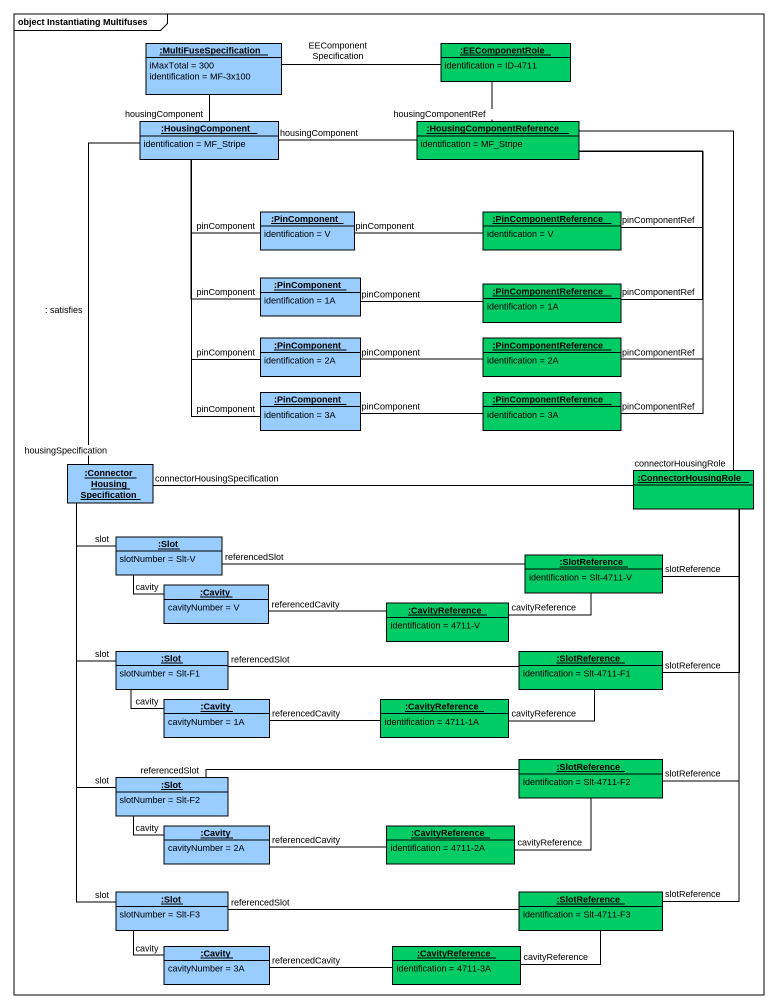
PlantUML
@startuml
mainframe object Instantiating Multifuses
hide circle
hide empty members
object ":MultiFuseSpecification" as MultiFuseSpecification #99CCFF {
  iMaxTotal = 300
  identification = MF-3x100
}
object ":EEComponentRole" as EEComponentRole #00CC66 {
  identification = ID-4711
}
object ":HousingComponent" as HousingComponent #99CCFF {
  identification = MF_Stripe
}
object ":HousingComponentReference" as HousingComponentReference #00CC66 {
  identification = MF_Stripe
}
object ":PinComponent" as PinComponent #99CCFF {
  identification = V
}
object ":PinComponentReference" as PinComponentReference #00CC66 {
  identification = V
}
object ":PinComponent" as PinComponent_2 #99CCFF {
  identification = 1A
}
object ":PinComponentReference" as PinComponentReference_2 #00CC66 {
  identification = 1A
}
object ":PinComponent" as PinComponent_3 #99CCFF {
  identification = 2A
}
object ":PinComponentReference" as PinComponentReference_3 #00CC66 {
  identification = 2A
}
object ":PinComponent" as PinComponent_4 #99CCFF {
  identification = 3A
}
object ":PinComponentReference" as PinComponentReference_4 #00CC66 {
  identification = 3A
}
object ":ConnectorHousingSpecification" as ConnectorHousingSpecificatio #99CCFF
object ":ConnectorHousingRole" as ConnectorHousingRole #00CC66
object ":Slot" as Slot #99CCFF {
  slotNumber = Slt-V
}
object ":SlotReference" as SlotReference #00CC66 {
  identification = Slt-4711-V
}
object ":Cavity" as Cavity #99CCFF {
  cavityNumber = V
}
object ":CavityReference" as CavityReference #00CC66 {
  identification = 4711-V
}
object ":Slot" as Slot_2 #99CCFF {
  slotNumber = Slt-F1
}
object ":SlotReference" as SlotReference_2 #00CC66 {
  identification = Slt-4711-F1
}
object ":Cavity" as Cavity_2 #99CCFF {
  cavityNumber = 1A
}
object ":CavityReference" as CavityReference_2 #00CC66 {
  identification = 4711-1A
}
object ":Slot" as Slot_3 #99CCFF {
  slotNumber = Slt-F2
}
object ":SlotReference" as SlotReference_3 #00CC66 {
  identification = Slt-4711-F2
}
object ":Cavity" as Cavity_3 #99CCFF {
  cavityNumber = 2A
}
object ":CavityReference" as CavityReference_3 #00CC66 {
  identification = 4711-2A
}
object ":Slot" as Slot_4 #99CCFF {
  slotNumber = Slt-F3
}
object ":SlotReference" as SlotReference_4 #00CC66 {
  identification = Slt-4711-F3
}
object ":Cavity" as Cavity_4 #99CCFF {
  cavityNumber = 3A
}
object ":CavityReference" as CavityReference_4 #00CC66 {
  identification = 4711-3A
}
MultiFuseSpecification -- HousingComponent : housingComponent
EEComponentRole -left- MultiFuseSpecification : EEComponentSpecification
HousingComponent -- PinComponent_3 : pinComponent
HousingComponent -- PinComponent_4 : pinComponent
HousingComponentReference -up- EEComponentRole : housingComponentRef
HousingComponentReference -left- HousingComponent : housingComponent
HousingComponentReference -- PinComponentReference_3 : pinComponentRef
HousingComponentReference -- PinComponentReference_4 : pinComponentRef
HousingComponentReference -- ConnectorHousingRole : connectorHousingRole
PinComponent -up- HousingComponent : pinComponent
PinComponentReference -up- HousingComponentReference : pinComponentRef
PinComponentReference -left- PinComponent : pinComponent
PinComponent_2 -up- HousingComponent : pinComponent
PinComponentReference_2 -up- HousingComponentReference : pinComponentRef
PinComponentReference_2 -left- PinComponent_2 : pinComponent
PinComponentReference_3 -left- PinComponent_3 : pinComponent
PinComponentReference_4 -left- PinComponent_4 : pinComponent
ConnectorHousingSpecificatio -up- HousingComponent : : satisfies\nhousingSpecification
ConnectorHousingRole -left- ConnectorHousingSpecificatio : connectorHousingSpecification
ConnectorHousingRole -- SlotReference_2 : slotReference
Slot -up- ConnectorHousingSpecificatio : slot
SlotReference -up- ConnectorHousingRole : slotReference
SlotReference -left- Slot : referencedSlot
Cavity -up- Slot : cavity
CavityReference -right- SlotReference : cavityReference
CavityReference -left- Cavity : referencedCavity
Slot_2 -up- ConnectorHousingSpecificatio : slot
SlotReference_2 -left- Slot_2 : referencedSlot
Cavity_2 -up- Slot_2 : cavity
CavityReference_2 -right- SlotReference_2 : cavityReference
CavityReference_2 -left- Cavity_2 : referencedCavity
Slot_3 -up- ConnectorHousingSpecificatio : slot
SlotReference_3 -up- ConnectorHousingRole : slotReference
SlotReference_3 -left- Slot_3 : referencedSlot
Cavity_3 -up- Slot_3 : cavity
CavityReference_3 -right- SlotReference_3 : cavityReference
CavityReference_3 -left- Cavity_3 : referencedCavity
Slot_4 -up- ConnectorHousingSpecificatio : slot
SlotReference_4 -up- ConnectorHousingRole : slotReference
SlotReference_4 -left- Slot_4 : referencedSlot
Cavity_4 -up- Slot_4 : cavity
CavityReference_4 -right- SlotReference_4 : cavityReference
CavityReference_4 -left- Cavity_4 : referencedCavity
@enduml
